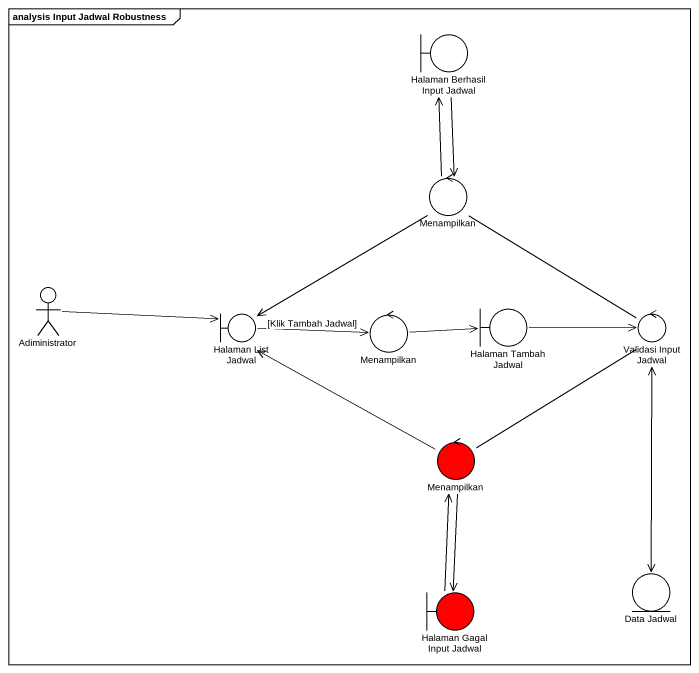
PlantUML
@startuml
mainframe analysis Input Jadwal Robustness
boundary "Halaman Berhasil Input Jadwal" as Halaman_Berhasil_Input
control Menampilkan
actor Adiministrator
boundary "Halaman List Jadwal" as Halaman_List_Jadwal
control "Menampilkan" as Menampilkan_2
boundary "Halaman Tambah Jadwal" as Halaman_Tambah_Jadwal
control "Validasi Input Jadwal" as Validasi_Input_Jadwal
control "Menampilkan" as Menampilkan_3 #FF0000
entity "Data Jadwal" as Data_Jadwal
boundary "Halaman Gagal Input Jadwal" as Halaman_Gagal_Input_Jadwal #FF0000
Halaman_Berhasil_Input --> Menampilkan
Menampilkan -up-> Halaman_Berhasil_Input
Menampilkan --> Halaman_List_Jadwal
Adiministrator -right-> Halaman_List_Jadwal
Halaman_List_Jadwal -right-> Menampilkan_2 : [Klik Tambah Jadwal]
Menampilkan_2 -right-> Halaman_Tambah_Jadwal
Halaman_Tambah_Jadwal -right-> Validasi_Input_Jadwal
Validasi_Input_Jadwal -up- Menampilkan
Validasi_Input_Jadwal -- Menampilkan_3
Validasi_Input_Jadwal <--> Data_Jadwal
Menampilkan_3 -left-> Halaman_List_Jadwal
Menampilkan_3 --> Halaman_Gagal_Input_Jadwal
Halaman_Gagal_Input_Jadwal -up-> Menampilkan_3
@enduml
